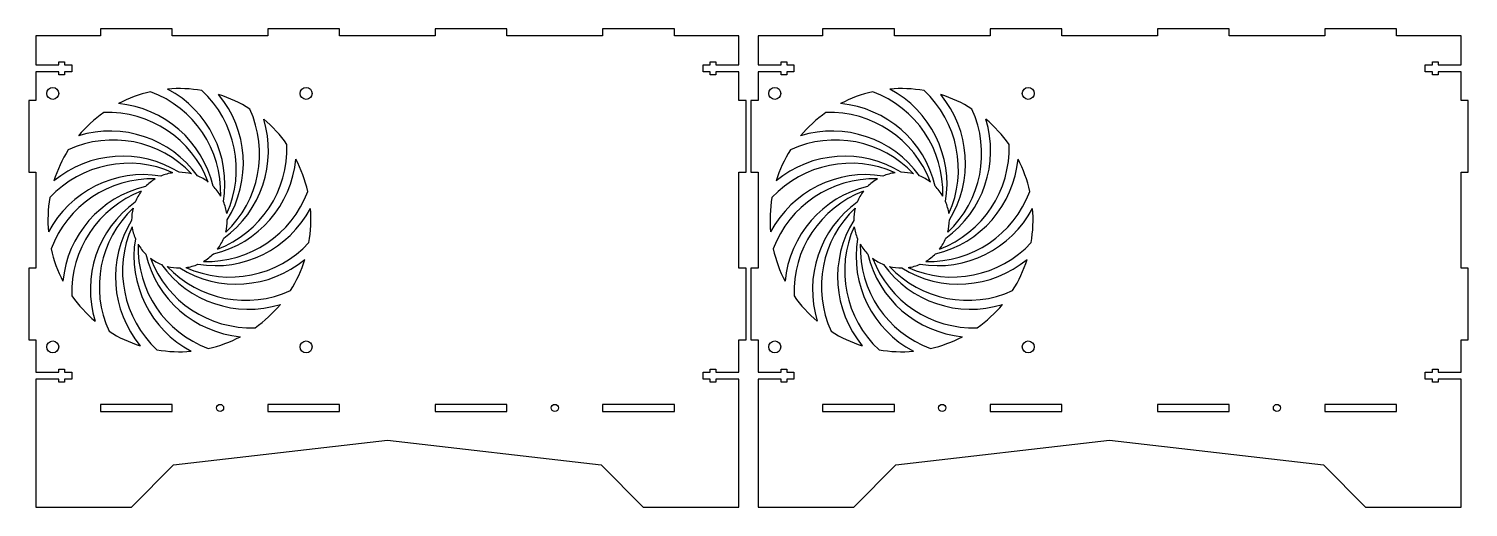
# Model space of a CAD drawing. Header units: millimetres. Extents: x 6 to 608, y 6 to 206.
import ezdxf

# ---------------------------------------------------------------- set-up
doc = ezdxf.new("R2010")
doc.units = ezdxf.units.MM
doc.layers.add('CUT', color=7, linetype='CONTINUOUS', true_color=0x000000)

msp = doc.modelspace()

# ---------------------------------------------------------------- linework, layer by layer
at = {"layer": 'CUT'}
for p, q in [((66.005063, 206.005063), (36.005063, 206.005063)), ((36.005063, 206.005063), (36.005063, 203.005063)), ((66.005063, 203.005063), (66.005063, 206.005063)), ((136.005063, 206.005063), (106.005063, 206.005063)), ((106.005063, 206.005063), (106.005063, 203.005063)), ((136.005063, 203.005063), (136.005063, 206.005063)), ((206.005063, 206.005063), (176.005063, 206.005063)), ((176.005063, 206.005063), (176.005063, 203.005063)), ((206.005063, 203.005063), (206.005063, 206.005063)), ((276.005063, 206.005063), (246.005063, 206.005063)), ((246.005063, 206.005063), (246.005063, 203.005063)), ((276.005063, 203.005063), (276.005063, 206.005063)), ((368.015126, 206.005063), (338.015126, 206.005063)), ((338.015126, 206.005063), (338.015126, 203.005063)), ((368.015126, 203.005063), (368.015126, 206.005063)), ((438.015126, 206.005063), (408.015126, 206.005063)), ((408.015126, 206.005063), (408.015126, 203.005063)), ((438.015126, 203.005063), (438.015126, 206.005063)), ((508.015126, 206.005063), (478.015126, 206.005063)), ((478.015126, 206.005063), (478.015126, 203.005063)), ((508.015126, 203.005063), (508.015126, 206.005063)), ((578.015126, 206.005063), (548.015126, 206.005063)), ((548.015126, 206.005063), (548.015126, 203.005063)), ((578.015126, 203.005063), (578.015126, 206.005063)), ((36.005063, 203.005063), (9.005063, 203.005063)), ((9.005063, 203.005063), (9.005063, 191.005063)), ((106.005063, 203.005063), (66.005063, 203.005063)), ((176.005063, 203.005063), (136.005063, 203.005063)), ((246.005063, 203.005063), (206.005063, 203.005063)), ((303.005063, 203.005063), (276.005063, 203.005063)), ((303.005063, 191.005063), (303.005063, 203.005063)), ((338.015126, 203.005063), (311.015126, 203.005063)), ((311.015126, 203.005063), (311.015126, 191.005063)), ((408.015126, 203.005063), (368.015126, 203.005063)), ((478.015126, 203.005063), (438.015126, 203.005063)), ((548.015126, 203.005063), (508.015126, 203.005063)), ((605.015126, 203.005063), (578.015126, 203.005063)), ((605.015126, 191.005063), (605.015126, 203.005063)), ((9.005063, 191.005063), (18.635063, 191.005063)), ((18.635063, 188.005063), (9.005063, 188.005063)), ((9.005063, 188.005063), (9.005063, 176.005063)), ((18.635063, 191.005063), (18.635063, 192.205063)), ((18.635063, 192.205063), (21.005063, 192.205063)), ((18.635063, 186.805063), (18.635063, 188.005063)), ((21.005063, 186.805063), (18.635063, 186.805063)), ((21.005063, 192.205063), (21.005063, 191.005063)), ((21.005063, 191.005063), (24.005063, 191.005063)), ((24.005063, 188.005063), (21.005063, 188.005063)), ((21.005063, 188.005063), (21.005063, 186.805063)), ((24.005063, 191.005063), (24.005063, 188.005063)), ((288.005063, 188.005063), (288.005063, 191.005063)), ((288.005063, 191.005063), (291.005063, 191.005063)), ((291.005063, 188.005063), (288.005063, 188.005063)), ((291.005063, 191.005063), (291.005063, 192.205063)), ((291.005063, 192.205063), (293.375063, 192.205063)), ((291.005063, 186.805063), (291.005063, 188.005063)), ((293.375063, 186.805063), (291.005063, 186.805063)), ((293.375063, 192.205063), (293.375063, 191.005063)), ((293.375063, 191.005063), (303.005063, 191.005063)), ((303.005063, 188.005063), (293.375063, 188.005063)), ((293.375063, 188.005063), (293.375063, 186.805063)), ((303.005063, 176.005063), (303.005063, 188.005063)), ((311.015126, 191.005063), (320.645126, 191.005063)), ((320.645126, 188.005063), (311.015126, 188.005063)), ((311.015126, 188.005063), (311.015126, 176.005063)), ((320.645126, 191.005063), (320.645126, 192.205063)), ((320.645126, 192.205063), (323.015126, 192.205063)), ((320.645126, 186.805063), (320.645126, 188.005063)), ((323.015126, 186.805063), (320.645126, 186.805063)), ((323.015126, 192.205063), (323.015126, 191.005063)), ((323.015126, 191.005063), (326.015126, 191.005063)), ((326.015126, 188.005063), (323.015126, 188.005063)), ((323.015126, 188.005063), (323.015126, 186.805063)), ((326.015126, 191.005063), (326.015126, 188.005063)), ((590.015126, 188.005063), (590.015126, 191.005063)), ((590.015126, 191.005063), (593.015126, 191.005063)), ((593.015126, 188.005063), (590.015126, 188.005063)), ((593.015126, 191.005063), (593.015126, 192.205063)), ((593.015126, 192.205063), (595.385126, 192.205063)), ((593.015126, 186.805063), (593.015126, 188.005063)), ((595.385126, 186.805063), (593.015126, 186.805063)), ((595.385126, 192.205063), (595.385126, 191.005063)), ((595.385126, 191.005063), (605.015126, 191.005063)), ((605.015126, 188.005063), (595.385126, 188.005063)), ((595.385126, 188.005063), (595.385126, 186.805063)), ((605.015126, 176.005063), (605.015126, 188.005063)), ((9.005063, 176.005063), (6.005063, 176.005063)), ((6.005063, 176.005063), (6.005063, 146.005063)), ((306.005063, 176.005063), (303.005063, 176.005063)), ((306.005063, 146.005063), (306.005063, 176.005063)), ((311.015126, 176.005063), (308.015126, 176.005063)), ((308.015126, 176.005063), (308.015126, 146.005063)), ((608.015126, 176.005063), (605.015126, 176.005063)), ((608.015126, 146.005063), (608.015126, 176.005063)), ((98.432824, 172.470178), (98.432824, 172.470178)), ((400.442886, 172.470178), (400.442886, 172.470178)), ((104.24598, 168.231569), (104.24598, 168.231569)), ((406.256042, 168.231569), (406.256042, 168.231569)), ((117.722809, 151.531152), (117.722809, 151.531152)), ((419.732871, 151.531152), (419.732871, 151.531152)), ((6.005063, 146.005063), (9.005063, 146.005063)), ((9.005063, 146.005063), (9.005063, 106.005063)), ((303.005063, 106.005063), (303.005063, 146.005063)), ((303.005063, 146.005063), (306.005063, 146.005063)), ((308.015126, 146.005063), (311.015126, 146.005063)), ((311.015126, 146.005063), (311.015126, 106.005063)), ((605.015126, 106.005063), (605.015126, 146.005063)), ((605.015126, 146.005063), (608.015126, 146.005063)), ((16.506743, 142.40404), (16.506743, 142.40404)), ((318.516806, 142.40404), (318.516806, 142.40404)), ((123.782803, 130.94462), (123.782803, 130.94462)), ((425.792865, 130.94462), (425.792865, 130.94462)), ((121.503382, 109.606085), (121.503382, 109.606085)), ((423.513445, 109.606085), (423.513445, 109.606085)), ((9.005063, 106.005063), (6.005063, 106.005063)), ((6.005063, 106.005063), (6.005063, 76.005063)), ((306.005063, 106.005063), (303.005063, 106.005063)), ((306.005063, 76.005063), (306.005063, 106.005063)), ((311.015126, 106.005063), (308.015126, 106.005063)), ((308.015126, 106.005063), (308.015126, 76.005063)), ((608.015126, 106.005063), (605.015126, 106.005063)), ((608.015126, 76.005063), (608.015126, 106.005063)), ((20.287317, 100.478973), (20.287317, 100.478973)), ((322.29738, 100.478973), (322.29738, 100.478973)), ((111.231569, 90.764146), (111.231569, 90.764146)), ((413.241631, 90.764146), (413.241631, 90.764146)), ((6.005063, 76.005063), (9.005063, 76.005063)), ((9.005063, 76.005063), (9.005063, 62.505063)), ((94.531152, 77.287317), (94.531152, 77.287317)), ((303.005063, 62.505063), (303.005063, 76.005063)), ((303.005063, 76.005063), (306.005063, 76.005063)), ((308.015126, 76.005063), (311.015126, 76.005063)), ((311.015126, 76.005063), (311.015126, 62.505063)), ((396.541215, 77.287317), (396.541215, 77.287317)), ((605.015126, 62.505063), (605.015126, 76.005063)), ((605.015126, 76.005063), (608.015126, 76.005063)), ((73.94462, 71.227323), (73.94462, 71.227323)), ((375.954683, 71.227323), (375.954683, 71.227323)), ((9.005063, 62.505063), (18.635063, 62.505063)), ((18.635063, 62.505063), (18.635063, 63.705063)), ((18.635063, 63.705063), (21.005063, 63.705063)), ((21.005063, 63.705063), (21.005063, 62.505063)), ((21.005063, 62.505063), (24.005063, 62.505063)), ((24.005063, 62.505063), (24.005063, 59.505063)), ((288.005063, 59.505063), (288.005063, 62.505063)), ((288.005063, 62.505063), (291.005063, 62.505063)), ((291.005063, 62.505063), (291.005063, 63.705063)), ((291.005063, 63.705063), (293.375063, 63.705063)), ((293.375063, 63.705063), (293.375063, 62.505063)), ((293.375063, 62.505063), (303.005063, 62.505063)), ((311.015126, 62.505063), (320.645126, 62.505063)), ((320.645126, 62.505063), (320.645126, 63.705063)), ((320.645126, 63.705063), (323.015126, 63.705063)), ((323.015126, 63.705063), (323.015126, 62.505063)), ((323.015126, 62.505063), (326.015126, 62.505063)), ((326.015126, 62.505063), (326.015126, 59.505063)), ((590.015126, 59.505063), (590.015126, 62.505063)), ((590.015126, 62.505063), (593.015126, 62.505063)), ((593.015126, 62.505063), (593.015126, 63.705063)), ((593.015126, 63.705063), (595.385126, 63.705063)), ((595.385126, 63.705063), (595.385126, 62.505063)), ((595.385126, 62.505063), (605.015126, 62.505063)), ((18.635063, 59.505063), (9.005063, 59.505063)), ((9.005063, 59.505063), (9.005063, 6.005063)), ((18.635063, 58.305063), (18.635063, 59.505063)), ((21.005063, 58.305063), (18.635063, 58.305063)), ((24.005063, 59.505063), (21.005063, 59.505063)), ((21.005063, 59.505063), (21.005063, 58.305063)), ((291.005063, 59.505063), (288.005063, 59.505063)), ((291.005063, 58.305063), (291.005063, 59.505063)), ((293.375063, 58.305063), (291.005063, 58.305063)), ((303.005063, 59.505063), (293.375063, 59.505063)), ((293.375063, 59.505063), (293.375063, 58.305063)), ((303.005063, 6.005063), (303.005063, 59.505063)), ((320.645126, 59.505063), (311.015126, 59.505063)), ((311.015126, 59.505063), (311.015126, 6.005063)), ((320.645126, 58.305063), (320.645126, 59.505063)), ((323.015126, 58.305063), (320.645126, 58.305063)), ((326.015126, 59.505063), (323.015126, 59.505063)), ((323.015126, 59.505063), (323.015126, 58.305063)), ((593.015126, 59.505063), (590.015126, 59.505063)), ((593.015126, 58.305063), (593.015126, 59.505063)), ((595.385126, 58.305063), (593.015126, 58.305063)), ((605.015126, 59.505063), (595.385126, 59.505063)), ((595.385126, 59.505063), (595.385126, 58.305063)), ((605.015126, 6.005063), (605.015126, 59.505063)), ((66.005063, 49.005063), (36.005063, 49.005063)), ((36.005063, 49.005063), (36.005063, 46.005063)), ((66.005063, 46.005063), (66.005063, 49.005063)), ((136.005063, 49.005063), (106.005063, 49.005063)), ((106.005063, 49.005063), (106.005063, 46.005063)), ((136.005063, 46.005063), (136.005063, 49.005063)), ((206.005063, 49.005063), (176.005063, 49.005063)), ((176.005063, 49.005063), (176.005063, 46.005063)), ((206.005063, 46.005063), (206.005063, 49.005063)), ((276.005063, 49.005063), (246.005063, 49.005063)), ((246.005063, 49.005063), (246.005063, 46.005063)), ((276.005063, 46.005063), (276.005063, 49.005063)), ((368.015126, 49.005063), (338.015126, 49.005063)), ((338.015126, 49.005063), (338.015126, 46.005063)), ((368.015126, 46.005063), (368.015126, 49.005063)), ((438.015126, 49.005063), (408.015126, 49.005063)), ((408.015126, 49.005063), (408.015126, 46.005063)), ((438.015126, 46.005063), (438.015126, 49.005063)), ((508.015126, 49.005063), (478.015126, 49.005063)), ((478.015126, 49.005063), (478.015126, 46.005063)), ((508.015126, 46.005063), (508.015126, 49.005063)), ((578.015126, 49.005063), (548.015126, 49.005063)), ((548.015126, 49.005063), (548.015126, 46.005063)), ((578.015126, 46.005063), (578.015126, 49.005063)), ((36.005063, 46.005063), (66.005063, 46.005063)), ((106.005063, 46.005063), (136.005063, 46.005063)), ((176.005063, 46.005063), (206.005063, 46.005063)), ((246.005063, 46.005063), (276.005063, 46.005063)), ((338.015126, 46.005063), (368.015126, 46.005063)), ((408.015126, 46.005063), (438.015126, 46.005063)), ((478.015126, 46.005063), (508.015126, 46.005063)), ((548.015126, 46.005063), (578.015126, 46.005063)), ((66.588159, 23.776802), (156.005063, 34.005063)), ((156.005063, 34.005063), (245.421967, 23.776802)), ((368.598222, 23.776802), (458.015126, 34.005063)), ((458.015126, 34.005063), (547.432029, 23.776802)), ((49.005063, 6.005063), (66.588159, 23.776802)), ((245.421967, 23.776802), (263.005063, 6.005063)), ((351.015126, 6.005063), (368.598222, 23.776802)), ((547.432029, 23.776802), (565.015126, 6.005063)), ((9.005063, 6.005063), (49.005063, 6.005063)), ((263.005063, 6.005063), (303.005063, 6.005063)), ((311.015126, 6.005063), (351.015126, 6.005063)), ((565.015126, 6.005063), (605.015126, 6.005063))]:
    msp.add_line(p, q, dxfattribs=at)
for centre, radius in [((16.005063, 179.005063), 2.5), ((122.005063, 179.005063), 2.5), ((318.015126, 179.005063), 2.5), ((424.015126, 179.005063), 2.5), ((16.005063, 73.005063), 2.5), ((122.005063, 73.005063), 2.5), ((318.015126, 73.005063), 2.5), ((424.015126, 73.005063), 2.5), ((86.005063, 47.505063), 1.5), ((226.005063, 47.505063), 1.5), ((388.015126, 47.505063), 1.5), ((528.015126, 47.505063), 1.5)]:
    msp.add_circle(centre, radius, dxfattribs=at)
for centre, radius, start, end in [((69.005063, 126.005063), 55, 80.152684, 95.152684), ((43.024306, 141.005071), 45, 350.741898, 62.122533), ((345.034368, 141.005071), 45, 350.741898, 62.122533), ((371.015126, 126.005063), 55, 80.152684, 95.152684), ((39.261718, 129.920858), 45, 13.241898, 84.622533), ((69.005063, 126.005063), 55, 102.652684, 117.652684), ((41.288681, 137.485575), 45, 358.241898, 69.622533), ((47.791866, 147.218273), 45, 335.741898, 47.122533), ((50.742228, 149.805669), 45, 328.241898, 39.622533), ((69.005063, 126.005063), 55, 57.652684, 72.652684), ((341.271781, 129.920858), 45, 13.241898, 84.622533), ((371.015126, 126.005063), 55, 102.652684, 117.652684), ((343.298743, 137.485575), 45, 358.241898, 69.622533), ((349.801929, 147.218273), 45, 335.741898, 47.122533), ((352.75229, 149.805669), 45, 328.241898, 39.622533), ((371.015126, 126.005063), 55, 57.652684, 72.652684), ((69.005063, 126.005063), 55, 125.152684, 140.152684), ((39.005063, 126.005073), 45, 20.741898, 92.122533), ((57.524569, 153.721453), 45, 313.241898, 24.622533), ((371.015126, 126.005063), 55, 125.152684, 140.152684), ((341.015126, 126.005073), 45, 20.741898, 92.122533), ((359.534632, 153.721453), 45, 313.241898, 24.622533), ((40.027285, 118.240501), 45, 35.741898, 107.122533), ((61.240501, 154.98284), 45, 305.741898, 17.122533), ((69.005063, 126.005063), 55, 35.152684, 50.152684), ((342.037348, 118.240501), 45, 35.741898, 107.122533), ((363.250564, 154.98284), 45, 305.741898, 17.122533), ((371.015126, 126.005063), 55, 35.152684, 50.152684), ((41.288673, 114.524569), 45, 43.241898, 114.622533), ((69.005073, 156.005063), 45, 290.741898, 2.122533), ((343.298736, 114.524569), 45, 43.241898, 114.622533), ((371.015135, 156.005063), 45, 290.741898, 2.122533), ((69.005063, 126.005063), 55, 147.652684, 162.652684), ((45.204457, 107.742228), 45, 58.241898, 129.622533), ((72.920858, 155.748407), 45, 283.241898, 354.622533), ((69.005063, 126.005063), 55, 12.652684, 27.652684), ((347.214519, 107.742228), 45, 58.241898, 129.622533), ((371.015126, 126.005063), 55, 147.652684, 162.652684), ((374.930921, 155.748407), 45, 283.241898, 354.622533), ((371.015126, 126.005063), 55, 12.652684, 27.652684), ((54.005054, 100.024306), 45, 80.741898, 152.122533), ((47.791852, 104.791866), 45, 65.741898, 137.122533), ((69.005063, 126.005063), 20, 97.831082, 112.831082), ((69.005063, 126.005063), 20, 75.331082, 90.331082), ((69.005063, 126.005063), 20, 52.831082, 67.831082), ((356.015117, 100.024306), 45, 80.741898, 152.122533), ((349.801915, 104.791866), 45, 65.741898, 137.122533), ((371.015126, 126.005063), 20, 97.831082, 112.831082), ((371.015126, 126.005063), 20, 75.331082, 90.331082), ((371.015126, 126.005063), 20, 52.831082, 67.831082), ((57.524551, 98.288681), 45, 88.241898, 159.622533), ((65.089267, 96.261718), 45, 103.241898, 174.622533), ((69.005063, 126.005063), 20, 120.331082, 135.331082), ((69.005063, 126.005063), 20, 30.331082, 45.331082), ((359.534614, 98.288681), 45, 88.241898, 159.622533), ((367.09933, 96.261718), 45, 103.241898, 174.622533), ((371.015126, 126.005063), 20, 120.331082, 135.331082), ((371.015126, 126.005063), 20, 30.331082, 45.331082), ((69.005063, 126.005063), 55, 170.152684, 185.152684), ((69.005053, 96.005063), 45, 110.741898, 182.122533), ((76.769625, 97.027285), 45, 125.741898, 197.122533), ((69.005063, 126.005063), 20, 142.831082, 157.831082), ((80.485575, 153.721445), 45, 268.241898, 339.622533), ((69.005063, 126.005063), 20, 7.831082, 22.831082), ((371.015126, 126.005063), 55, 170.152684, 185.152684), ((371.015116, 96.005063), 45, 110.741898, 182.122533), ((378.779688, 97.027285), 45, 125.741898, 197.122533), ((371.015126, 126.005063), 20, 142.831082, 157.831082), ((382.495638, 153.721445), 45, 268.241898, 339.622533), ((371.015126, 126.005063), 20, 7.831082, 22.831082), ((80.485557, 98.288673), 45, 133.241898, 204.622533), ((69.005063, 126.005063), 20, 165.331082, 180.331082), ((84.005071, 151.98582), 45, 260.741898, 332.122533), ((69.005063, 126.005063), 55, 350.152684, 5.152684), ((382.49562, 98.288673), 45, 133.241898, 204.622533), ((371.015126, 126.005063), 20, 165.331082, 180.331082), ((386.015134, 151.98582), 45, 260.741898, 332.122533), ((371.015126, 126.005063), 55, 350.152684, 5.152684), ((87.267898, 102.204457), 45, 148.241898, 219.622533), ((90.218259, 104.791852), 45, 155.741898, 227.122533), ((69.005063, 126.005063), 20, 187.831082, 202.831082), ((69.005063, 126.005063), 20, 345.331082, 0.331082), ((389.277961, 102.204457), 45, 148.241898, 219.622533), ((392.228322, 104.791852), 45, 155.741898, 227.122533), ((371.015126, 126.005063), 20, 187.831082, 202.831082), ((371.015126, 126.005063), 20, 345.331082, 0.331082), ((94.98582, 111.005054), 45, 170.741898, 242.122533), ((96.721445, 114.524551), 45, 178.241898, 249.622533), ((69.005063, 126.005063), 20, 210.331082, 225.331082), ((90.218273, 147.218259), 45, 245.741898, 317.122533), ((69.005063, 126.005063), 20, 322.831082, 337.831082), ((396.995883, 111.005054), 45, 170.741898, 242.122533), ((398.731508, 114.524551), 45, 178.241898, 249.622533), ((371.015126, 126.005063), 20, 210.331082, 225.331082), ((392.228336, 147.218259), 45, 245.741898, 317.122533), ((371.015126, 126.005063), 20, 322.831082, 337.831082), ((69.005063, 126.005063), 55, 192.652684, 207.652684), ((98.748407, 122.089267), 45, 193.241898, 264.622533), ((99.005063, 126.005053), 45, 200.741898, 272.122533), ((69.005063, 126.005063), 20, 232.831082, 247.831082), ((92.805669, 144.267898), 45, 238.241898, 309.622533), ((69.005063, 126.005063), 20, 300.331082, 315.331082), ((69.005063, 126.005063), 55, 327.652684, 342.652684), ((371.015126, 126.005063), 55, 192.652684, 207.652684), ((400.75847, 122.089267), 45, 193.241898, 264.622533), ((401.015126, 126.005053), 45, 200.741898, 272.122533), ((371.015126, 126.005063), 20, 232.831082, 247.831082), ((394.815732, 144.267898), 45, 238.241898, 309.622533), ((371.015126, 126.005063), 20, 300.331082, 315.331082), ((371.015126, 126.005063), 55, 327.652684, 342.652684), ((97.98284, 133.769625), 45, 215.741898, 287.122533), ((69.005063, 126.005063), 20, 255.331082, 270.331082), ((96.721453, 137.485557), 45, 223.241898, 294.622533), ((69.005063, 126.005063), 20, 277.831082, 292.831082), ((399.992903, 133.769625), 45, 215.741898, 287.122533), ((398.731515, 137.485557), 45, 223.241898, 294.622533), ((371.015126, 126.005063), 20, 255.331082, 270.331082), ((371.015126, 126.005063), 20, 277.831082, 292.831082), ((69.005063, 126.005063), 55, 215.152684, 230.152684), ((69.005063, 126.005063), 55, 305.152684, 320.152684), ((371.015126, 126.005063), 55, 215.152684, 230.152684), ((371.015126, 126.005063), 55, 305.152684, 320.152684), ((69.005063, 126.005063), 55, 237.652684, 252.652684), ((371.015126, 126.005063), 55, 237.652684, 252.652684), ((69.005063, 126.005063), 55, 282.652684, 297.652684), ((371.015126, 126.005063), 55, 282.652684, 297.652684), ((69.005063, 126.005063), 55, 260.152684, 275.152684), ((371.015126, 126.005063), 55, 260.152684, 275.152684)]:
    msp.add_arc(centre, radius, start, end, dxfattribs=at)

doc.saveas('drawing.dxf')
